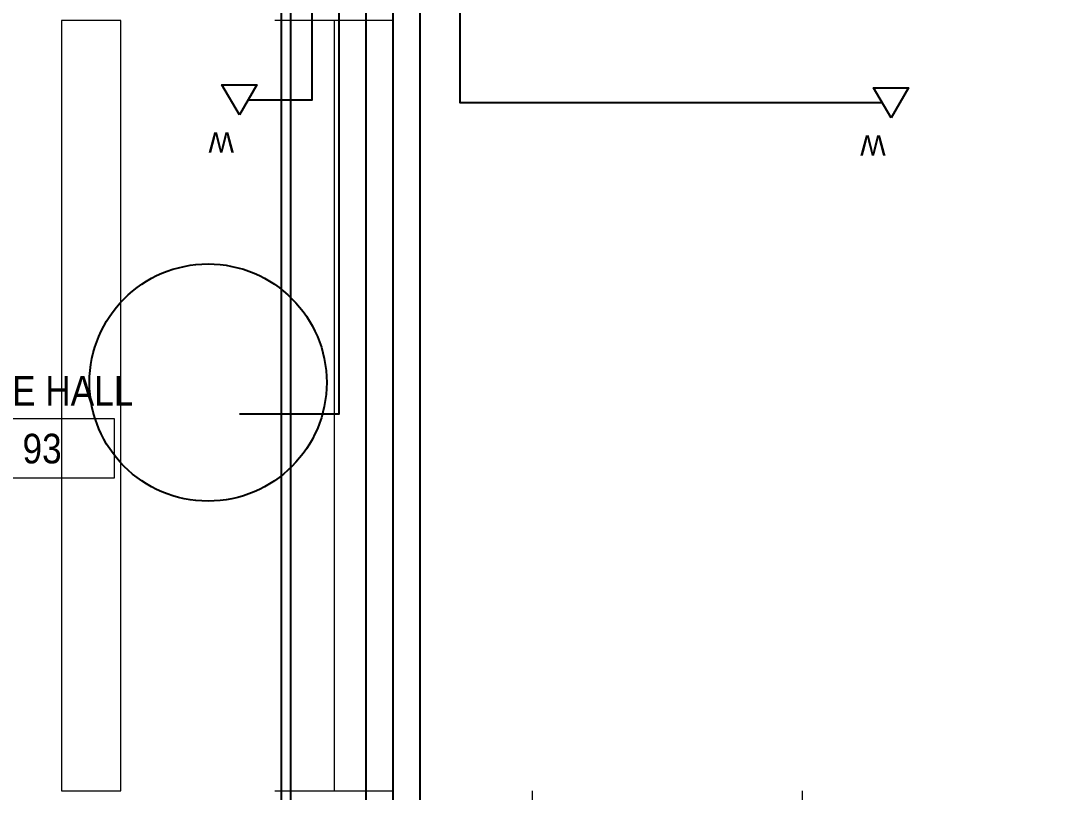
# Model space of a CAD drawing. Header units: millimetres. Extents: x -9358 to 257996, y -67499 to 9117.
# Drawn here: x 38754 to 47445, y -54688 to -48173 of the extents above; entities that cross this region are included whole.
import ezdxf
from ezdxf import colors
from ezdxf.entities.mleader import LeaderData, LeaderLine
from ezdxf.math import Vec2, Vec3

# ---------------------------------------------------------------- set-up
doc = ezdxf.new("R2010")
doc.units = ezdxf.units.MM
doc.header["$LTSCALE"] = 1000
for name, color, linetype, lineweight in [('A-FLR-PAT', 8, 'Continuous', 18), ('A-FRN', 8, 'Continuous', 9), ('A-ROM-NAM', 8, 'Continuous', 9)]:
    doc.layers.add(name, color=color, linetype=linetype, lineweight=lineweight)
for name, color, linetype in [('CCTVNET', 6, 'Continuous'), ('DATANET', 4, 'Continuous'), ('F POINT AGN', 7, 'Continuous'), ('FIBERNETW', 5, 'Continuous'), ('LC-T-OUTLET', 4, 'Continuous')]:
    doc.layers.add(name, color=color, linetype=linetype)
doc.styles.add('Arial_5', font='arial.ttf', dxfattribs={"width": 0.85, "height": 200})
doc.styles.add('ELEC', font='romant.shx', dxfattribs={"width": 0.8, "oblique": 15, "height": 0.18})

# ---------------------------------------------------------------- blocks, each defined once
blk = doc.blocks.new('D-W')
at = {"color": 3, "elevation": 0}
blk.add_lwpolyline([(0, 254.5), (146.9, 0), (-146.9, 0), (0, 254.5)], dxfattribs=at)
at = {"layer": 'LC-T-OUTLET', "color": 2}
blk.add_attdef('W', (77.2, 236.3, 0), '', height=170, dxfattribs=at)
blk = doc.blocks.new('rest room116 - rest room-2161108-01-Ground Floor Furniture Plan')
at = {"layer": 'A-FRN'}
for p, q in [((41400, -48025), (40900, -48025)), ((41400, -48025), (41400, -54525)), ((41900, -48025), (41400, -48025)), ((41900, -54525), (41900, -48025)), ((40900, -54525), (41400, -54525)), ((41400, -54525), (41900, -54525))]:
    blk.add_line(p, q, dxfattribs=at)
blk = doc.blocks.new('rest room123 - rest room-2161141-01-Ground Floor Furniture Plan')
at = {"layer": 'A-FRN'}
for p, q in [((40400, -48025), (40400, -54525)), ((40900, -48025), (40400, -48025)), ((40900, -54525), (40900, -48025)), ((40400, -54525), (40900, -54525))]:
    blk.add_line(p, q, dxfattribs=at)
blk = doc.blocks.new('rest room124 - rest room-2161154-01-Ground Floor Furniture Plan')
at = {"layer": 'A-FRN'}
for p, q in [((41400, -48025), (40900, -48025)), ((41400, -48025), (41400, -54525)), ((41900, -48025), (41400, -48025)), ((41900, -54525), (41900, -48025)), ((40900, -54525), (41400, -54525)), ((41400, -54525), (41900, -54525))]:
    blk.add_line(p, q, dxfattribs=at)
blk = doc.blocks.new('rest room127 - rest room-2161181-01-Ground Floor Furniture Plan')
at = {"layer": 'A-FRN'}
for p, q in [((41400, -48025), (40900, -48025)), ((41400, -48025), (41400, -54525)), ((41900, -48025), (41400, -48025)), ((41900, -54525), (41900, -48025)), ((40900, -54525), (41400, -54525)), ((41400, -54525), (41900, -54525))]:
    blk.add_line(p, q, dxfattribs=at)
blk = doc.blocks.new('rest room128 - rest room-2161208-01-Ground Floor Furniture Plan')
at = {"layer": 'A-FRN'}
for p, q in [((41400, -48025), (40900, -48025)), ((41400, -48025), (41400, -54525)), ((41900, -48025), (41400, -48025)), ((41900, -54525), (41900, -48025)), ((40900, -54525), (41400, -54525)), ((41400, -54525), (41900, -54525))]:
    blk.add_line(p, q, dxfattribs=at)
blk = doc.blocks.new('rest room129 - rest room-2161235-01-Ground Floor Furniture Plan')
at = {"layer": 'A-FRN'}
for p, q in [((41400, -48025), (40900, -48025)), ((41400, -48025), (41400, -54525)), ((41900, -48025), (41400, -48025)), ((41900, -54525), (41900, -48025)), ((40900, -54525), (41400, -54525)), ((41400, -54525), (41900, -54525))]:
    blk.add_line(p, q, dxfattribs=at)
blk = doc.blocks.new('rest room130 - rest room-2161262-01-Ground Floor Furniture Plan')
at = {"layer": 'A-FRN'}
for p, q in [((41400, -48025), (40900, -48025)), ((41400, -48025), (41400, -54525)), ((41900, -48025), (41400, -48025)), ((41900, -54525), (41900, -48025)), ((40900, -54525), (41400, -54525)), ((41400, -54525), (41900, -54525))]:
    blk.add_line(p, q, dxfattribs=at)
blk = doc.blocks.new('rest room131 - rest room-2161289-01-Ground Floor Furniture Plan')
at = {"layer": 'A-FRN'}
for p, q in [((41400, -48025), (40900, -48025)), ((41400, -48025), (41400, -54525)), ((41900, -48025), (41400, -48025)), ((41900, -54525), (41900, -48025)), ((40900, -54525), (41400, -54525)), ((41400, -54525), (41900, -54525))]:
    blk.add_line(p, q, dxfattribs=at)
blk = doc.blocks.new('rest room132 - rest room-2161316-01-Ground Floor Furniture Plan')
at = {"layer": 'A-FRN'}
for p, q in [((41400, -48025), (40900, -48025)), ((41400, -48025), (41400, -54525)), ((41900, -48025), (41400, -48025)), ((41900, -54525), (41900, -48025)), ((40900, -54525), (41400, -54525)), ((41400, -54525), (41900, -54525))]:
    blk.add_line(p, q, dxfattribs=at)
blk = doc.blocks.new('M_Room Tag_Small - M_Room Tag_Small-919701-01-Ground Floor Furniture Plan')
at = {"layer": 'A-ROM-NAM'}
for p, q in [((9, 2.5), (-9, 2.5)), ((-9, 2.5), (-9, -2.5)), ((9, -2.5), (9, 2.5)), ((-9, -2.5), (9, -2.5))]:
    blk.add_line(p, q, dxfattribs=at)
blk = doc.blocks.new('G')
at = {"layer": 'A-FLR-PAT'}
for p, q in [((43071.2, -54525), (43071.2, -55747.3)), ((45350, -54525), (45350, -55653.9))]:
    blk.add_line(p, q, dxfattribs=at)
at = {"layer": 'A-FRN'}
for name, p in [('rest room123 - rest room-2161141-01-Ground Floor Furniture Plan', (-1300, 0)), ('rest room116 - rest room-2161108-01-Ground Floor Furniture Plan', (0, 0)), ('rest room124 - rest room-2161154-01-Ground Floor Furniture Plan', (0, 0)), ('rest room127 - rest room-2161181-01-Ground Floor Furniture Plan', (0, 0)), ('rest room128 - rest room-2161208-01-Ground Floor Furniture Plan', (0, 0)), ('rest room129 - rest room-2161235-01-Ground Floor Furniture Plan', (0, 0)), ('rest room130 - rest room-2161262-01-Ground Floor Furniture Plan', (0, 0)), ('rest room131 - rest room-2161289-01-Ground Floor Furniture Plan', (0, 0)), ('rest room132 - rest room-2161316-01-Ground Floor Furniture Plan', (0, 0))]:
    blk.add_blockref(name, p, dxfattribs=at)
at = {"layer": 'A-ROM-NAM', "xscale": 99.99999999999991, "yscale": 99.99999999999991, "zscale": 99.99999999999991}
blk.add_blockref('M_Room Tag_Small - M_Room Tag_Small-919701-01-Ground Floor Furniture Plan', (38647.4, -51635.7), dxfattribs=at)
at = {"layer": 'A-ROM-NAM', "char_height": 250, "attachment_point": 1, "style": 'Arial_5'}
for s, insert, width in [('LECTURE HALL', (37494.2, -51024.1), 2828.353), ('93', (38770, -51512.5), 418.481)]:
    blk.add_mtext(s, dxfattribs=dict(at, insert=insert, width=width))

msp = doc.modelspace()

# ---------------------------------------------------------------- block references
msp.add_blockref('G', (0, -148.1))

# ---------------------------------------------------------------- next in the draw order: linework, layer by layer
at = {"layer": 'CCTVNET', "color": 3}
for points in [[(50102, -59099.6), (48293, -59099.6), (48293, -57219.1), (40955, -57219.1), (40955, -43489.5)], [(52474.3, -57549.6), (52474.3, -57139.1), (41035, -57139.1), (41035, -43489.5)]]:
    msp.add_lwpolyline(points, dxfattribs=at)
at = {"layer": 'DATANET', "color": 3, "elevation": 0}
for points in [[(40600, -51493), (41443, -51493), (41443, -43961.9)], [(40673.5, -48842.2), (41215, -48842.2), (41215, -43961.9)], [(46026.5, -48867.2), (42464, -48867.2), (42464, -43961.9)]]:
    msp.add_lwpolyline(points, dxfattribs=at)
at = {"layer": 'DATANET', "color": 3, "ltscale": 50}
for points in [[(40701.5, -54782.7), (41671, -54782.7), (41671, -43961.9)], [(42426.5, -57330.9), (41899, -57330.9), (41899, -43961.9)], [(46026.5, -54775.5), (42127, -54783.4), (42127, -43961.9)]]:
    msp.add_lwpolyline(points, dxfattribs=at)
at = {"layer": 'F POINT AGN', "color": 2}
msp.add_circle((40336, -51228), 1001, dxfattribs=at)

# ---------------------------------------------------------------- next in the draw order: block references
at = {"layer": 'DATANET', "color": 3}
ref = msp.add_blockref('D-W', (40600, -48715), dxfattribs=dict(at, rotation=180))
ref.add_attrib('W', 'W', (40554.6, -49117, 0), dxfattribs={"layer": 'LC-T-OUTLET', "color": 3, "height": 170, "rotation": 180})
ref = msp.add_blockref('D-W', (46100, -48740), dxfattribs=dict(at, rotation=180))
ref.add_attrib('W', 'W', (46054.6, -49142, 0), dxfattribs={"layer": 'LC-T-OUTLET', "color": 3, "height": 170, "rotation": 180})

# ---------------------------------------------------------------- next in the draw order: leaders
ml = msp.add_multileader_mtext('Standard', dxfattribs=at)
ml.set_content('{\\C4;CABLE TRUNK (600X100X150mm) FOR DATA & AV}', color=2, style='ELEC')
ml.set_leader_properties(color=4)
ml.build(insert=Vec2(0, 0))
ml.multileader.update_dxf_attribs({"text_left_attachment_type": 6, "text_right_attachment_type": 6, "dogleg_length": 1703.1, "arrow_head_size": 151.4})
ctx = ml.context
ctx.base_point, ctx.char_height, ctx.arrow_head_size, ctx.landing_gap_size, ctx.plane_origin = Vec3(21824.3, -51362.8), 227.107, 151.4, 22.7, Vec3(9177.1, -87631.2)
ctx.left_attachment, ctx.right_attachment = 6, 6
notes = []
notes.append((ctx, [(1, (1, 1, 0), (29560.1, -51362.8), (-1, 0), 177.6, [(0, [(32895.6, -52200.1)], 0, [])])]))
ctx.mtext.insert, ctx.mtext.width, ctx.mtext.flow_direction = Vec3(21847, -51059.9), 213786.42, 5
at = {"layer": 'FIBERNETW', "color": 5}
ml = msp.add_multileader_mtext('Standard', dxfattribs=at)
ml.set_content('{\\C5;CABLE TRUNK (400X100X150mm) FOR FIBER OPTIC}', color=2, style='ELEC')
ml.set_leader_properties(color=5)
ml.build(insert=Vec2(0, 0))
ml.multileader.update_dxf_attribs({"text_left_attachment_type": 6, "text_right_attachment_type": 6, "dogleg_length": 1703.1, "arrow_head_size": 151.4})
ctx = ml.context
ctx.base_point, ctx.char_height, ctx.arrow_head_size, ctx.landing_gap_size, ctx.plane_origin = Vec3(21659.3, -52741.1), 227.107, 151.4, 22.7, Vec3(7868.3, -88454.8)
ctx.left_attachment, ctx.right_attachment = 6, 6
notes.append((ctx, [(1, (1, 1, 0), (29594, -52741.1), (-1, 0), 177.6, [(0, [(30096, -51386.8)], 0, [])])]))
ctx.mtext.insert, ctx.mtext.width, ctx.mtext.flow_direction = Vec3(21682, -52438.3), 213786.42, 5
for ctx, leaders in notes:
    for number, flags, end, landing, length, lines in leaders:
        leader = LeaderData()
        leader.index, (leader.has_last_leader_line, leader.has_dogleg_vector, leader.attachment_direction) = number, flags
        leader.last_leader_point, leader.dogleg_vector, leader.dogleg_length = Vec3(end), Vec3(landing), length
        for number, points, colour, breaks in lines:
            line = LeaderLine()
            line.index, line.vertices, line.color, line.breaks = number, Vec3.list(points), colors.encode_raw_color(colour), breaks
            leader.lines.append(line)
        ctx.leaders.append(leader)

doc.saveas('drawing.dxf')
